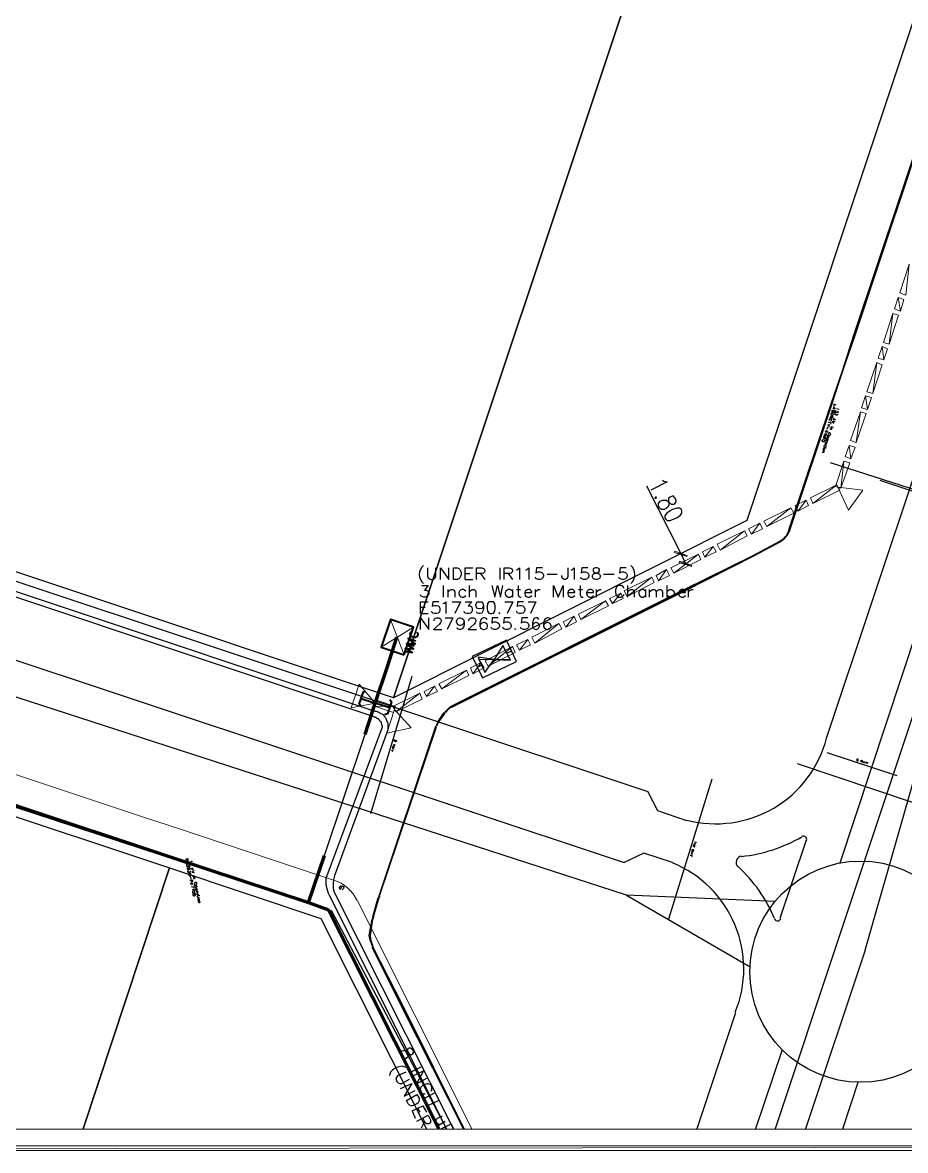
# Model space of a CAD drawing. Header units: inches. Extents: x 5 to 844, y 8 to 596.
# Drawn here: x 290.7 to 483.5, y 8.1 to 254.5 of the extents above; entities that cross this region are included whole.
import ezdxf

# ---------------------------------------------------------------- set-up
doc = ezdxf.new("R2010")
doc.units = ezdxf.units.IN
doc.header["$MEASUREMENT"] = 0
doc.layers.add('PDF_Geometry', color=7, linetype='Continuous')

msp = doc.modelspace()

# ---------------------------------------------------------------- linework, layer by layer
at = {"layer": 'PDF_Geometry', "lineweight": 25}
for points in [[(597.33, 591.67), (448.83, 145.68), (371.7, 106.98), (427.62, 274.76), (430.19, 282.47), (437.91, 279.9), (440.35, 287.61), (432.76, 290.19), (442.92, 321.04), (455.78, 359.61), (481.49, 436.75), (494.35, 475.32), (507.2, 513.89), (519.93, 552.46), (532.79, 591.03), (533.04, 591.67)], [(641.43, 591.67), (469.15, 70.85)], [(229.89, 154.29), (285.81, 321.94), (427.62, 274.76), (371.7, 106.98), (229.89, 154.29)], [(422.61, 63.91), (80.62, 174.86), (58, 180.91), (35.11, 186.05), (11.97, 190.29), (10.69, 190.42)], [(467.73, 170.62), (468.12, 170.11), (467.61, 170.11)], [(467.86, 170.36), (467.73, 170.11)], [(468.38, 170.88), (467.86, 171.13), (467.86, 170.75)], [(468.89, 170.11), (468.89, 170.11), (468.89, 169.98), (468.51, 170.11)], [(467.09, 167.41), (467.22, 167.41), (467.35, 167.53), (467.35, 167.66), (467.35, 167.79), (467.22, 167.79), (467.22, 167.92), (467.09, 167.92), (466.96, 167.92), (466.83, 167.79), (466.83, 167.66), (466.83, 167.53)], [(467.35, 168.31), (466.96, 168.18)], [(467.09, 168.56), (467.61, 168.43), (467.48, 168.18), (467.48, 168.05), (467.35, 168.05), (467.22, 168.05), (467.22, 168.18), (467.22, 168.31), (467.35, 168.56)], [(467.73, 168.95), (467.73, 169.08), (467.61, 169.21), (467.48, 169.21), (467.35, 169.21), (467.35, 169.08), (467.22, 169.08), (467.22, 168.95), (467.22, 168.82), (467.35, 168.82), (467.35, 168.69), (467.48, 168.69), (467.61, 168.69), (467.73, 168.69), (467.73, 168.82), (467.73, 168.95)], [(467.73, 169.59), (467.61, 169.46), (467.48, 169.46), (467.48, 169.59), (467.48, 169.85), (467.99, 169.72), (467.99, 169.46), (467.86, 169.33), (467.73, 169.33), (467.73, 169.46), (467.73, 169.59), (467.73, 169.85)], [(467.86, 167.79), (467.61, 167.66)], [(467.73, 168.05), (468.25, 167.79)], [(467.99, 167.53), (467.86, 167.92)], [(468.51, 168.95), (468.63, 168.95), (468.63, 168.82), (468.51, 168.69), (468.38, 168.69), (468.25, 168.82), (468.12, 169.21), (467.99, 168.69)], [(468.76, 169.59), (468.76, 169.21), (468.63, 169.46), (468.51, 169.33), (468.38, 169.33), (468.25, 169.33), (468.25, 169.46), (468.25, 169.59), (468.38, 169.72)], [(466.32, 165.22), (465.93, 164.96)], [(466.06, 165.35), (466.58, 165.22)], [(466.45, 164.83), (466.19, 165.35)], [(466.45, 166.12), (466.32, 165.61)], [(466.71, 166.51), (466.45, 166.51)], [(467.09, 167.02), (466.58, 167.15)], [(466.96, 166.63), (466.71, 166.51), (466.83, 166.12)], [(467.35, 165.99), (467.35, 165.86), (467.35, 165.73), (467.35, 165.61), (467.22, 165.61), (466.96, 165.73)], [(467.22, 167.15), (467.09, 166.76)], [(467.09, 166.12), (467.48, 165.99)], [(467.22, 166.25), (467.73, 166.12)], [(468.12, 167.28), (467.48, 167.28), (467.86, 166.89)], [(465.42, 163.42), (465.93, 163.29), (465.81, 163.03), (465.81, 162.91), (465.68, 162.91), (465.55, 162.91), (465.42, 162.91), (465.42, 163.03), (465.29, 163.03), (465.29, 163.16), (465.42, 163.42)], [(465.81, 163.81), (465.42, 163.68)], [(465.55, 164.06), (466.06, 163.93), (465.93, 163.68), (465.93, 163.55), (465.81, 163.55), (465.81, 163.68), (465.81, 163.93)], [(466.32, 164.58), (465.81, 164.58), (466.19, 164.32), (465.68, 164.32), (466.06, 164.06)], [(465.81, 162.39), (466.19, 162.26), (466.19, 162.39), (466.32, 162.52), (466.19, 162.65), (466.06, 162.65), (465.93, 162.65), (465.93, 162.52), (465.93, 162.39)], [(466.06, 163.16), (466.45, 163.03)], [(466.45, 163.68), (466.32, 163.29), (466.45, 163.29), (466.58, 163.29), (466.58, 163.42), (466.58, 163.55), (466.45, 163.68), (466.32, 163.68), (466.32, 163.55), (466.19, 163.55), (466.19, 163.42), (466.19, 163.29)], [(466.83, 164.19), (466.32, 164.32)], [(466.32, 163.03), (466.45, 162.91), (466.32, 162.78)], [(466.71, 164.19), (466.83, 164.06), (466.71, 163.93), (466.71, 163.81), (466.58, 163.81), (466.45, 163.93), (466.45, 164.06), (466.45, 164.19), (466.58, 164.19)], [(467.22, 164.58), (467.09, 164.58), (467.09, 164.71), (466.96, 164.83), (466.83, 164.83), (466.71, 164.83), (466.71, 164.71), (466.58, 164.58), (466.71, 164.45), (466.71, 164.32), (466.83, 164.32), (466.96, 164.32), (467.09, 164.45), (467.22, 164.58)], [(465.42, 160.98), (465.68, 160.85), (465.68, 160.72), (465.68, 160.59), (465.55, 160.59), (465.29, 160.59)], [(465.81, 161.23), (465.81, 161.36), (465.81, 161.49), (465.68, 161.49), (465.55, 161.36), (465.55, 161.23), (465.55, 161.11), (465.68, 161.11), (465.81, 161.11), (465.81, 161.23)], [(466.32, 161.88), (465.81, 162.01), (465.68, 162.01), (465.68, 161.88)], [(465.93, 161.62), (465.68, 161.75)], [(466.19, 162.01), (466.06, 161.88)], [(466.19, 161.62), (466.06, 161.62), (466.06, 161.49), (466.19, 161.62)], [(426.98, 153.26), (434.44, 138.48)], [(434.56, 138.48), (434.44, 138.48), (435.46, 136.29)], [(435.59, 136.29), (435.59, 136.29)], [(379.15, 135.39), (379.15, 133.59), (379.28, 133.21), (379.54, 132.95), (379.92, 132.82), (380.18, 132.82), (380.57, 132.95), (380.82, 133.21), (380.95, 133.59), (380.95, 135.39)], [(381.98, 132.82), (381.98, 135.39), (383.78, 132.82), (383.78, 135.39)], [(384.81, 132.82), (384.81, 135.39), (385.71, 135.39), (385.97, 135.26), (386.22, 135.01), (386.35, 134.75), (386.48, 134.36), (386.48, 133.85), (386.35, 133.46), (386.22, 133.21), (385.97, 132.95), (385.71, 132.82), (384.81, 132.82)], [(387.38, 132.82), (387.38, 135.39), (389.05, 135.39)], [(387.38, 134.11), (388.41, 134.11)], [(389.82, 132.82), (389.82, 135.39), (390.98, 135.39), (391.37, 135.26), (391.49, 135.14), (391.62, 134.88), (391.62, 134.62), (391.49, 134.36), (391.37, 134.24), (390.98, 134.11), (389.82, 134.11)], [(390.72, 134.11), (391.62, 132.82)], [(394.97, 132.82), (394.97, 135.39)], [(395.87, 132.82), (395.87, 135.39), (397.02, 135.39), (397.41, 135.26), (397.54, 135.14), (397.67, 134.88), (397.67, 134.62), (397.54, 134.36), (397.41, 134.24), (397.02, 134.11), (395.87, 134.11)], [(396.77, 134.11), (397.67, 132.82)], [(398.57, 134.88), (398.82, 135.01), (399.21, 135.39), (399.21, 132.82)], [(400.62, 134.88), (400.88, 135.01), (401.27, 135.39), (401.27, 132.82)], [(404.22, 135.39), (402.94, 135.39), (402.81, 134.24), (402.94, 134.36), (403.32, 134.49), (403.71, 134.49), (404.09, 134.36), (404.35, 134.11), (404.48, 133.85), (404.48, 133.59), (404.35, 133.21), (404.09, 132.95), (403.71, 132.82), (403.32, 132.82), (402.94, 132.95), (402.81, 133.08), (402.68, 133.34)], [(405.25, 133.98), (407.44, 133.98)], [(409.75, 135.39), (409.75, 133.46), (409.62, 133.08), (409.49, 132.95), (409.24, 132.82), (408.98, 132.82), (408.72, 132.95), (408.59, 133.08), (408.47, 133.46), (408.47, 133.72)], [(410.52, 134.88), (410.78, 135.01), (411.17, 135.39), (411.17, 132.82)], [(414.12, 135.39), (412.84, 135.39), (412.71, 134.24), (412.84, 134.36), (413.22, 134.49), (413.61, 134.49), (413.99, 134.36), (414.25, 134.11), (414.38, 133.85), (414.38, 133.59), (414.25, 133.21), (413.99, 132.95), (413.61, 132.82), (413.22, 132.82), (412.84, 132.95), (412.71, 133.08), (412.58, 133.34)], [(415.79, 135.39), (415.41, 135.26), (415.28, 135.01), (415.28, 134.75), (415.41, 134.49), (415.66, 134.36), (416.05, 134.24), (416.44, 134.11), (416.69, 133.98), (416.82, 133.72), (416.82, 133.34), (416.69, 133.08), (416.56, 132.95), (416.18, 132.82), (415.79, 132.82), (415.41, 132.95), (415.28, 133.08), (415.15, 133.34), (415.15, 133.72), (415.28, 133.98), (415.54, 134.11), (415.92, 134.24), (416.31, 134.36), (416.56, 134.49), (416.69, 134.75), (416.69, 135.01), (416.56, 135.26), (416.18, 135.39), (415.79, 135.39)], [(417.59, 133.98), (419.91, 133.98)], [(422.48, 135.39), (421.19, 135.39), (421.06, 134.24), (421.19, 134.36), (421.58, 134.49), (421.96, 134.49), (422.35, 134.36), (422.61, 134.11), (422.74, 133.85), (422.74, 133.59), (422.61, 133.21), (422.35, 132.95), (421.96, 132.82), (421.58, 132.82), (421.19, 132.95), (421.06, 133.08), (420.94, 133.34)], [(377.87, 131.54), (379.28, 131.54), (378.51, 130.51), (378.9, 130.51), (379.15, 130.38), (379.28, 130.25), (379.41, 129.99), (379.41, 129.74), (379.28, 129.35), (379.02, 129.09), (378.64, 128.96), (378.25, 128.96), (377.87, 129.09), (377.74, 129.22), (377.61, 129.48)], [(382.62, 128.96), (382.62, 131.54)], [(383.65, 128.96), (383.65, 130.64)], [(383.65, 130.12), (384.04, 130.51), (384.3, 130.64), (384.68, 130.64), (384.94, 130.51), (385.07, 130.12), (385.07, 128.96)], [(387.51, 130.25), (387.25, 130.51), (386.99, 130.64), (386.61, 130.64), (386.35, 130.51), (386.09, 130.25), (385.97, 129.99), (385.97, 129.74), (386.09, 129.35), (386.35, 129.09), (386.61, 128.96), (386.99, 128.96), (387.25, 129.09), (387.51, 129.35)], [(387.38, 132.82), (389.05, 132.82)], [(388.28, 128.96), (388.28, 131.54)], [(388.28, 130.12), (388.67, 130.51), (388.92, 130.64), (389.31, 130.64), (389.57, 130.51), (389.69, 130.12), (389.69, 128.96)], [(393.17, 131.54), (393.81, 128.96), (394.45, 131.54), (395.09, 128.96), (395.61, 131.54)], [(397.67, 130.25), (397.41, 130.51), (397.15, 130.64), (396.77, 130.64), (396.51, 130.51), (396.25, 130.25), (396.12, 129.99), (396.12, 129.74), (396.25, 129.35), (396.51, 129.09), (396.77, 128.96), (397.15, 128.96), (397.41, 129.09), (397.67, 129.35)], [(397.67, 130.64), (397.67, 128.96)], [(398.57, 130.64), (399.47, 130.64)], [(398.95, 131.54), (398.95, 129.48), (399.08, 129.09), (399.34, 128.96), (399.59, 128.96)], [(400.37, 129.99), (401.91, 129.99), (401.91, 130.12), (401.78, 130.38), (401.65, 130.51), (401.39, 130.64), (401.01, 130.64), (400.75, 130.51), (400.49, 130.25), (400.37, 129.99), (400.37, 129.74), (400.49, 129.35), (400.75, 129.09), (401.01, 128.96), (401.39, 128.96), (401.65, 129.09), (401.91, 129.35)], [(402.68, 128.96), (402.68, 130.64)], [(402.68, 129.99), (402.81, 130.25), (403.07, 130.51), (403.32, 130.64), (403.71, 130.64)], [(406.67, 128.96), (406.67, 131.54), (407.69, 128.96), (408.72, 131.54), (408.72, 128.96)], [(409.75, 129.99), (411.29, 129.99), (411.29, 130.12), (411.17, 130.38), (411.04, 130.51), (410.78, 130.64), (410.39, 130.64), (410.14, 130.51), (409.88, 130.25), (409.75, 129.99), (409.75, 129.74), (409.88, 129.35), (410.14, 129.09), (410.39, 128.96), (410.78, 128.96), (411.04, 129.09), (411.29, 129.35)], [(412.07, 130.64), (412.97, 130.64)], [(412.45, 131.54), (412.45, 129.48), (412.58, 129.09), (412.84, 128.96), (413.09, 128.96)], [(413.87, 129.99), (415.41, 129.99), (415.41, 130.12), (415.28, 130.38), (415.15, 130.51), (414.89, 130.64), (414.51, 130.64), (414.25, 130.51), (413.99, 130.25), (413.87, 129.99), (413.87, 129.74), (413.99, 129.35), (414.25, 129.09), (414.51, 128.96), (414.89, 128.96), (415.15, 129.09), (415.41, 129.35)], [(416.05, 128.96), (416.05, 130.64)], [(416.05, 129.99), (416.18, 130.25), (416.44, 130.51), (416.69, 130.64), (417.08, 130.64)], [(422.09, 130.89), (421.96, 131.15), (421.71, 131.41), (421.45, 131.54), (420.94, 131.54), (420.68, 131.41), (420.42, 131.15), (420.29, 130.89), (420.16, 130.51), (420.16, 129.99), (420.29, 129.61), (420.42, 129.35), (420.68, 129.09), (420.94, 128.96), (421.45, 128.96), (421.71, 129.09), (421.96, 129.35), (422.09, 129.61)], [(422.86, 128.96), (422.86, 131.54)], [(422.86, 130.12), (423.25, 130.51), (423.51, 130.64), (423.89, 130.64), (424.15, 130.51), (424.28, 130.12), (424.28, 128.96)], [(426.72, 130.25), (426.46, 130.51), (426.21, 130.64), (425.82, 130.64), (425.69, 130.51), (425.44, 130.25), (425.31, 129.99), (425.31, 129.74), (425.44, 129.35), (425.69, 129.09), (425.82, 128.96), (426.21, 128.96), (426.46, 129.09), (426.72, 129.35)], [(426.72, 130.64), (426.72, 128.96)], [(427.62, 128.96), (427.62, 130.64)], [(427.62, 130.12), (428.01, 130.51), (428.26, 130.64), (428.65, 130.64), (428.91, 130.51), (429.04, 130.12), (429.04, 128.96)], [(429.04, 130.12), (429.42, 130.51), (429.68, 130.64), (430.06, 130.64), (430.32, 130.51), (430.45, 130.12), (430.45, 128.96)], [(431.48, 128.96), (431.48, 131.54)], [(431.48, 130.25), (431.74, 130.51), (431.99, 130.64), (432.38, 130.64), (432.64, 130.51), (432.89, 130.25), (433.02, 129.99), (433.02, 129.74), (432.89, 129.35), (432.64, 129.09), (432.38, 128.96), (431.99, 128.96), (431.74, 129.09), (431.48, 129.35)], [(433.92, 129.99), (435.46, 129.99), (435.46, 130.12), (435.34, 130.38), (435.21, 130.51), (434.95, 130.64), (434.56, 130.64), (434.31, 130.51), (434.05, 130.25), (433.92, 129.99), (433.92, 129.74), (434.05, 129.35), (434.31, 129.09), (434.56, 128.96), (434.95, 128.96), (435.21, 129.09), (435.46, 129.35)], [(436.11, 128.96), (436.11, 130.64)], [(436.11, 129.99), (436.24, 130.25), (436.49, 130.51), (436.75, 130.64), (437.14, 130.64)], [(118.17, 12.87), (138.74, 117.52), (153.65, 126.14), (322.84, 69.83), (303.94, 12.87)], [(377.61, 125.37), (377.61, 127.94), (379.28, 127.94)], [(377.61, 126.78), (378.64, 126.78)], [(381.6, 127.94), (380.31, 127.94), (380.18, 126.91), (380.31, 127.04), (380.7, 127.17), (381.08, 127.17), (381.47, 127.04), (381.72, 126.78), (381.85, 126.39), (381.85, 126.14), (381.72, 125.75), (381.47, 125.49), (381.08, 125.37), (380.7, 125.37), (380.31, 125.49), (380.18, 125.62), (380.05, 125.88)], [(382.5, 127.55), (382.75, 127.68), (383.14, 127.94), (383.14, 125.37)], [(384.55, 127.94), (386.35, 127.94), (385.07, 125.37)], [(387.38, 127.94), (388.79, 127.94), (388.02, 127.04), (388.41, 127.04), (388.67, 126.91), (388.79, 126.78), (388.92, 126.39), (388.92, 126.14), (388.79, 125.75), (388.54, 125.49), (388.15, 125.37), (387.77, 125.37), (387.38, 125.49), (387.25, 125.62), (387.12, 125.88)], [(391.37, 127.17), (391.24, 126.78), (390.98, 126.52), (390.59, 126.39), (390.47, 126.39), (390.08, 126.52), (389.82, 126.78), (389.69, 127.17), (389.69, 127.29), (389.82, 127.68), (390.08, 127.94), (390.47, 127.94), (390.59, 127.94), (390.98, 127.94), (391.24, 127.68), (391.37, 127.17), (391.37, 126.52), (391.24, 125.88), (390.98, 125.49), (390.59, 125.37), (390.34, 125.37), (389.95, 125.49), (389.82, 125.75)], [(392.91, 127.94), (392.52, 127.94), (392.27, 127.55), (392.14, 126.91), (392.14, 126.52), (392.27, 125.88), (392.52, 125.49), (392.91, 125.37), (393.17, 125.37), (393.55, 125.49), (393.81, 125.88), (393.94, 126.52), (393.94, 126.91), (393.81, 127.55), (393.55, 127.94), (393.17, 127.94), (392.91, 127.94)], [(395.99, 127.94), (397.79, 127.94), (396.51, 125.37)], [(400.11, 127.94), (398.82, 127.94), (398.69, 126.91), (398.82, 127.04), (399.21, 127.17), (399.59, 127.17), (399.98, 127.04), (400.24, 126.78), (400.37, 126.39), (400.37, 126.14), (400.24, 125.75), (399.98, 125.49), (399.59, 125.37), (399.21, 125.37), (398.82, 125.49), (398.69, 125.62), (398.57, 125.88)], [(401.14, 127.94), (402.81, 127.94), (401.65, 125.37)], [(377.61, 125.37), (379.28, 125.37)], [(377.61, 121.89), (377.61, 124.47), (379.41, 121.89), (379.41, 124.47)], [(380.57, 123.82), (380.57, 123.95), (380.7, 124.21), (380.82, 124.34), (381.08, 124.47), (381.6, 124.47), (381.85, 124.34), (381.98, 124.21), (382.11, 123.95), (382.11, 123.69), (381.98, 123.44), (381.72, 123.05), (380.44, 121.89), (382.24, 121.89)], [(383.01, 124.47), (384.68, 124.47), (383.4, 121.89)], [(387.12, 123.57), (386.99, 123.18), (386.74, 122.92), (386.35, 122.79), (386.22, 122.79), (385.84, 122.92), (385.58, 123.18), (385.45, 123.57), (385.45, 123.69), (385.58, 124.08), (385.84, 124.34), (386.22, 124.47), (386.35, 124.47), (386.74, 124.34), (386.99, 124.08), (387.12, 123.57), (387.12, 122.92), (386.99, 122.41), (386.74, 122.02), (386.35, 121.89), (386.09, 121.89), (385.71, 122.02), (385.58, 122.28)], [(388.15, 123.82), (388.15, 123.95), (388.28, 124.21), (388.41, 124.34), (388.67, 124.47), (389.18, 124.47), (389.44, 124.34), (389.57, 124.21), (389.69, 123.95), (389.69, 123.69), (389.57, 123.44), (389.31, 123.05), (388.02, 121.89), (389.82, 121.89)], [(392.14, 124.08), (392.01, 124.34), (391.62, 124.47), (391.37, 124.47), (390.98, 124.34), (390.72, 123.95), (390.59, 123.31), (390.59, 122.67), (390.72, 122.28), (390.98, 122.02), (391.37, 121.89), (391.49, 121.89), (391.88, 122.02), (392.14, 122.28), (392.27, 122.54), (392.27, 122.67), (392.14, 123.05), (391.88, 123.31), (391.49, 123.44), (391.37, 123.44), (390.98, 123.31), (390.72, 123.05), (390.59, 122.67)], [(394.58, 124.47), (393.29, 124.47), (393.17, 123.31), (393.29, 123.44), (393.68, 123.57), (394.07, 123.57), (394.45, 123.44), (394.71, 123.18), (394.84, 122.79), (394.84, 122.54), (394.71, 122.28), (394.45, 122.02), (394.07, 121.89), (393.68, 121.89), (393.29, 122.02), (393.17, 122.15), (393.04, 122.41)], [(394.84, 125.62), (394.71, 125.49), (394.84, 125.37), (394.97, 125.49)], [(397.15, 124.47), (395.87, 124.47), (395.74, 123.31), (395.87, 123.44), (396.25, 123.57), (396.64, 123.57), (397.02, 123.44), (397.28, 123.18), (397.41, 122.79), (397.41, 122.54), (397.28, 122.28), (397.02, 122.02), (396.64, 121.89), (396.25, 121.89), (395.87, 122.02), (395.74, 122.15), (395.61, 122.41)], [(401.01, 124.47), (399.72, 124.47), (399.59, 123.31), (399.72, 123.44), (400.11, 123.57), (400.49, 123.57), (400.88, 123.44), (401.14, 123.18), (401.27, 122.79), (401.27, 122.54), (401.14, 122.28), (400.88, 122.02), (400.49, 121.89), (400.11, 121.89), (399.72, 122.02), (399.59, 122.15), (399.47, 122.41)], [(403.45, 124.08), (403.32, 124.34), (403.07, 124.47), (402.81, 124.47), (402.42, 124.34), (402.17, 123.95), (402.04, 123.31), (402.04, 122.67), (402.17, 122.28), (402.42, 122.02), (402.81, 121.89), (402.94, 121.89), (403.19, 122.02), (403.45, 122.28), (403.58, 122.54), (403.58, 122.67), (403.45, 123.05), (403.19, 123.31), (402.94, 123.44), (402.81, 123.44), (402.42, 123.31), (402.17, 123.05), (402.04, 122.67)], [(406.02, 124.08), (405.89, 124.34), (405.51, 124.47), (405.25, 124.47), (404.87, 124.34), (404.61, 123.95), (404.48, 123.31), (404.48, 122.67), (404.61, 122.28), (404.87, 122.02), (405.25, 121.89), (405.38, 121.89), (405.77, 122.02), (406.02, 122.28), (406.15, 122.54), (406.15, 122.67), (406.02, 123.05), (405.77, 123.31), (405.38, 123.44), (405.25, 123.44), (404.87, 123.31), (404.61, 123.05), (404.48, 122.67)], [(398.31, 122.15), (398.18, 122.02), (398.31, 121.89), (398.44, 122.02)], [(371.44, 96.31), (371.82, 95.92), (371.44, 95.92)], [(372.08, 96.7), (371.7, 96.7), (371.95, 96.44), (371.57, 96.44), (371.95, 96.18)], [(371.57, 96.18), (371.57, 95.92)], [(372.21, 97.72), (372.21, 97.72), (372.34, 97.6), (372.34, 97.47), (372.21, 97.47), (372.21, 97.34), (372.08, 97.34), (372.08, 97.47), (371.95, 97.85), (371.82, 97.47)], [(371.44, 95.41), (371.31, 95.54)], [(371.7, 95.67), (371.44, 95.41), (371.57, 95.28)], [(473.13, 93.61), (473.13, 93.61), (473, 93.61), (472.88, 93.61), (472.88, 93.48), (472.88, 93.35), (472.88, 93.22), (473, 93.22), (473.13, 93.22), (473.13, 93.35), (473.13, 93.48), (473, 93.48), (472.88, 93.48)], [(473.78, 93.35), (473.78, 92.97), (474.03, 93.35), (474.03, 92.84), (474.29, 93.22)], [(474.29, 92.84), (474.55, 93.1), (474.68, 92.71)], [(474.42, 92.97), (474.68, 92.84)], [(474.93, 92.97), (475.06, 92.84), (475.32, 92.84)], [(475.06, 92.84), (475.06, 92.58)], [(437.39, 74.45), (437.52, 74.45), (437.52, 74.58), (437.52, 74.71), (437.39, 74.71), (437.39, 74.84), (437.26, 74.84), (437.26, 74.71), (437.14, 74.71), (437.14, 74.58), (437.26, 74.45), (437.39, 74.58), (437.39, 74.71), (437.39, 74.84)], [(437.26, 74.97), (437.65, 75.22)], [(437.78, 75.48), (437.78, 75.48), (437.78, 75.35), (437.39, 75.48)], [(437.39, 75.22), (437.52, 74.84)], [(326.31, 71.75), (326.83, 71.88), (326.83, 71.63), (326.83, 71.5), (326.83, 71.37), (326.7, 71.37), (326.57, 71.37), (326.57, 71.5), (326.57, 71.75)], [(436.75, 72.52), (436.49, 72.52)], [(436.75, 73.3), (437.01, 73.04), (436.62, 72.91)], [(437.26, 73.81), (436.88, 73.81), (437.26, 73.55), (436.75, 73.55), (437.14, 73.3)], [(436.88, 73.17), (436.75, 72.91)], [(437.01, 72.65), (436.75, 72.52), (436.88, 72.27)], [(303.94, 12.87), (322.84, 69.83), (355.88, 58.77), (378.9, 12.87)], [(326.44, 71.11), (326.96, 71.24)], [(326.7, 70.98), (326.44, 70.6)], [(327.08, 70.73), (326.57, 71.11)], [(327.08, 70.47), (327.21, 70.08), (326.96, 70.34), (326.96, 70.21), (326.96, 70.08), (326.83, 70.08), (326.7, 70.08), (326.57, 70.21), (326.57, 70.34), (326.57, 70.47), (326.7, 70.47)], [(327.21, 69.83), (327.08, 69.83), (327.08, 69.7), (327.08, 69.57), (326.96, 69.44), (326.83, 69.44), (326.7, 69.57), (326.7, 69.7), (326.7, 69.83), (326.83, 69.83), (326.96, 69.83), (326.96, 69.7), (327.08, 69.57), (327.21, 69.44), (327.21, 69.57), (327.21, 69.7), (327.21, 69.83)], [(327.34, 69.18), (327.47, 68.93), (327.21, 69.05), (327.21, 68.93), (327.21, 68.8), (327.08, 68.8), (326.96, 68.8), (326.83, 68.93), (326.83, 69.05), (326.83, 69.18), (326.96, 69.18)], [(327.6, 71.37), (327.6, 71.37), (327.73, 71.24), (327.21, 71.11)], [(327.73, 70.85), (327.86, 70.73), (327.34, 70.73)], [(327.47, 69.7), (327.98, 69.83)], [(327.98, 69.44), (327.6, 69.7)], [(327.73, 69.7), (327.6, 69.44)], [(328.11, 69.31), (327.73, 68.93), (328.24, 68.8)], [(327.47, 68.54), (327.34, 68.67), (327.21, 68.67), (327.08, 68.54), (326.96, 68.54), (326.96, 68.41), (326.96, 68.28), (327.08, 68.28), (327.08, 68.15), (327.21, 68.15), (327.34, 68.15), (327.47, 68.28), (327.47, 68.41), (327.47, 68.54)], [(327.21, 67.13), (327.73, 67.25), (327.86, 67), (327.86, 66.87), (327.73, 66.74), (327.6, 66.87), (327.47, 67.25)], [(327.34, 68.03), (327.47, 67.38)], [(327.34, 66.48), (327.86, 66.61)], [(327.86, 68.03), (328.37, 68.15)], [(327.98, 67.77), (328.24, 67.77), (328.37, 67.64), (328.37, 67.51), (328.24, 67.51), (327.98, 67.38)], [(328.75, 66.48), (328.75, 66.61), (328.63, 66.61), (328.5, 66.61), (328.37, 66.61), (328.24, 66.48), (328.24, 66.35), (328.24, 66.23), (328.37, 66.1), (328.5, 66.1), (328.63, 66.1), (328.63, 66.23), (328.75, 66.23), (328.75, 66.35), (328.75, 66.48)], [(327.73, 66.35), (327.47, 66.1)], [(327.98, 66.23), (327.6, 66.48)], [(328.11, 65.97), (328.11, 65.58), (327.6, 65.71)], [(328.11, 65.33), (328.11, 65.2), (328.24, 65.2), (327.73, 65.07)], [(328.37, 64.68), (328.24, 64.68), (328.24, 64.81), (328.11, 64.81), (327.98, 64.81), (327.86, 64.68), (327.86, 64.55), (327.86, 64.43), (327.98, 64.3), (328.11, 64.3), (328.24, 64.43), (328.37, 64.43), (328.37, 64.55), (328.37, 64.68)], [(328.5, 63.78), (328.5, 64.17), (328.24, 64.17), (328.24, 64.04), (328.24, 63.91), (328.24, 63.78), (328.24, 63.65), (328.11, 63.65), (327.98, 63.78), (327.98, 63.91), (327.98, 64.04), (327.98, 64.17)], [(328.11, 65.84), (328.63, 65.97), (328.63, 65.84), (328.75, 65.84), (328.75, 65.71), (328.63, 65.58), (328.5, 65.58), (328.37, 65.58), (328.37, 65.71), (328.37, 65.84)], [(328.63, 65.33), (328.75, 64.94), (328.88, 65.07), (328.88, 65.2), (328.75, 65.33), (328.63, 65.33), (328.5, 65.33), (328.5, 65.2), (328.5, 65.07), (328.5, 64.94), (328.63, 64.94)], [(328.63, 64.68), (328.88, 64.81), (328.75, 64.81)], [(329.01, 64.04), (329.01, 64.17), (329.01, 64.3), (328.88, 64.43), (328.75, 64.3), (328.75, 64.17), (328.75, 64.04), (328.88, 64.04)], [(328.88, 64.81), (328.88, 64.68), (329.01, 64.68), (329.01, 64.55)], [(329.14, 64.04), (328.75, 63.91)], [(329.4, 63.78), (328.88, 63.65), (328.88, 63.53)], [(329.27, 63.4), (328.88, 63.27)], [(329.27, 63.01), (329.27, 63.14), (329.14, 63.14), (329.01, 63.01), (329.01, 62.88), (329.01, 62.75), (329.14, 62.75), (329.14, 62.63), (329.27, 62.75), (329.4, 62.88), (329.27, 63.01)], [(329.01, 62.5), (329.4, 62.5), (329.27, 62.5)], [(329.14, 63.78), (329.14, 63.65)], [(329.4, 62.5), (329.4, 62.37), (329.53, 62.24), (329.4, 62.24), (329.14, 62.11)], [(329.4, 63.4), (329.4, 63.4)], [(455.01, 62.5), (422.61, 63.91), (449.61, 48.23)], [(375.81, 30.23), (375.42, 30.48), (375.17, 30.48), (374.91, 30.36), (374.78, 30.23), (374.78, 29.84), (374.91, 29.33), (375.04, 28.94), (374.91, 28.68), (374.78, 28.43), (374.4, 28.17), (374.14, 28.17), (373.88, 28.3), (373.62, 28.56), (373.37, 29.07), (373.37, 29.46), (373.37, 29.58), (373.62, 29.84), (373.88, 29.97), (374.14, 29.97), (374.52, 29.84), (374.78, 29.58), (375.17, 29.2), (375.42, 29.07), (375.68, 29.07), (375.94, 29.2), (376.07, 29.46), (376.07, 29.84), (375.81, 30.23)], [(456.55, 30.1), (450.76, 12.87)], [(374.4, 26.24), (374.01, 26.37), (373.62, 26.5), (372.98, 26.37), (372.34, 26.24), (371.95, 25.98), (371.44, 25.6), (371.05, 25.21), (370.92, 24.7), (370.8, 24.44)], [(374.4, 25.21), (372.6, 24.44), (372.34, 24.06), (372.21, 23.8), (372.34, 23.41), (372.47, 23.16), (372.72, 22.9), (373.11, 22.77), (373.5, 22.77), (375.17, 23.67)], [(375.42, 25.21), (377.74, 26.37)], [(375.81, 24.31), (378.25, 25.47), (376.71, 22.64), (379.02, 23.93)], [(373.24, 21.61), (375.68, 22.77), (374.01, 19.94), (376.45, 21.23)], [(379.8, 21.1), (380.05, 21.23), (380.05, 21.61), (380.05, 21.87), (379.92, 22.38), (379.67, 22.51), (379.28, 22.64), (379.02, 22.64), (378.64, 22.51), (378, 22.26), (377.74, 22), (377.61, 21.74), (377.48, 21.36), (377.48, 21.1), (377.74, 20.71), (378, 20.46), (378.25, 20.46), (378.64, 20.46)], [(469.79, 12.87), (473.13, 23.03)], [(374.52, 19.04), (376.84, 20.33), (377.35, 19.56), (377.35, 19.17), (377.22, 18.78), (377.1, 18.53), (376.84, 18.27), (376.2, 18.01), (375.81, 17.88), (375.55, 17.88), (375.17, 18.01), (374.91, 18.27), (374.52, 19.04)], [(378.38, 19.43), (380.7, 20.71)], [(379.67, 20.07), (380.44, 18.53)], [(375.81, 16.73), (378.12, 17.88), (378.9, 16.47)], [(376.97, 17.37), (377.48, 16.47)], [(381.6, 19.04), (379.15, 17.88)], [(375.81, 16.73), (376.45, 15.18)], [(376.84, 14.54), (379.28, 15.83), (379.8, 14.8), (379.8, 14.41), (379.8, 14.16), (379.54, 14.03), (379.41, 13.9), (379.15, 13.9), (378.9, 13.9), (378.64, 14.16), (378.12, 15.18)], [(382.37, 15.57), (381.21, 15.06), (380.95, 14.8), (380.95, 14.41), (381.08, 14.16), (381.34, 14.03), (381.85, 13.77)], [(378.51, 14.41), (377.74, 13)], [(383.01, 14.41), (381.47, 13.51)], [(382.11, 12.87), (384.3, 13.9), (384.81, 12.87)], [(383.27, 12.87), (383.01, 13.26)]]:
    msp.add_lwpolyline(points, dxfattribs=at)
at = {"layer": 'PDF_Geometry', "color": 252, "lineweight": 20, "true_color": 0x989898}
for points in [[(533.04, 591.67), (532.79, 591.03), (519.93, 552.46), (507.2, 513.89), (494.35, 475.32), (481.49, 436.75), (455.78, 359.61), (442.92, 321.04), (432.76, 290.19), (440.35, 287.61), (437.91, 279.9), (430.19, 282.47), (427.62, 274.76), (371.7, 106.98), (448.83, 145.68), (597.33, 591.67)], [(10.69, 214.07), (11.59, 213.95), (21.74, 212.4), (32.03, 210.73), (41.41, 209.06), (50.67, 207.26), (59.93, 205.46), (69.18, 203.4), (78.44, 201.35), (87.7, 199.03), (107.11, 194.02), (126.52, 188.36), (145.81, 182.19), (229.89, 154.29), (371.7, 106.98), (427.62, 274.76)], [(378.9, 12.87), (355.88, 58.77), (322.84, 69.83), (303.94, 12.87), (322.84, 69.83), (153.65, 126.14), (138.74, 117.52), (118.17, 12.87)]]:
    msp.add_lwpolyline(points, dxfattribs=at)
at = {"layer": 'PDF_Geometry', "color": 30, "lineweight": 25}
for points in [[(457.96, 143.36), (458.35, 144.52), (467.22, 171.01), (469.79, 178.59), (472.23, 186.18), (482.39, 216.65), (494.99, 254.57), (507.59, 292.5), (518.65, 325.54), (531.24, 363.47), (541.4, 393.81), (551.43, 424.28), (564.16, 462.21), (579.2, 507.72), (592.18, 546.8), (607.23, 591.67)], [(607.36, 591.67), (592.31, 546.8), (579.33, 507.72), (564.16, 462.21), (551.56, 424.15), (541.4, 393.81), (531.37, 363.47), (518.65, 325.54), (507.72, 292.5), (495.12, 254.57), (482.52, 216.52), (472.36, 186.18), (469.79, 178.59), (467.35, 171.01), (458.48, 144.39), (458.09, 143.24)], [(458.09, 143.24), (458.48, 144.39), (467.35, 170.88), (469.92, 178.59), (472.49, 186.18), (482.52, 216.52), (495.25, 254.57), (507.85, 292.5), (518.77, 325.41), (531.37, 363.47), (541.53, 393.81), (551.69, 424.15), (564.29, 462.21), (579.33, 507.59), (592.44, 546.67), (607.48, 591.67)], [(384.3, 105.18), (435.21, 130.64), (450.25, 138.09), (456.03, 141.18)], [(456.16, 141.05), (450.38, 138.09), (435.21, 130.51), (406.67, 116.24), (384.42, 105.05)], [(384.42, 104.92), (435.34, 130.38), (450.38, 137.96), (456.16, 141.05)], [(382.88, 103.77), (381.47, 101.71)], [(381.47, 101.84), (382.75, 103.77)], [(381.6, 101.71), (383.01, 103.64)], [(380.95, 100.81), (368.48, 63.53)], [(368.48, 63.53), (380.95, 100.81)], [(368.61, 63.53), (381.08, 100.68)], [(368.48, 63.4), (367.2, 59.15)], [(367.2, 59.15), (368.35, 63.4)], [(367.32, 59.15), (368.61, 63.4)], [(366.68, 53.75), (366.42, 55.04), (367.07, 58.64)], [(367.07, 58.64), (366.55, 55.04), (366.68, 53.75)], [(366.81, 53.75), (366.68, 55.04), (367.2, 58.64)], [(367.07, 52.6), (373.75, 39.48), (386.99, 12.87)], [(386.99, 12.87), (373.62, 39.36), (367.07, 52.47)], [(387.12, 12.87), (373.88, 39.48), (367.2, 52.6)]]:
    msp.add_lwpolyline(points, dxfattribs=at)
at = {"layer": 'PDF_Geometry', "color": 3, "lineweight": 0}
for points in [[(482.26, 195.43), (483.55, 194.92), (484.32, 201.73), (482.26, 195.43)], [(481.1, 191.96), (482.39, 191.45), (481.88, 194.4), (481.1, 191.96)], [(482.39, 191.45), (481.88, 194.4), (483.16, 194.02), (482.39, 191.45)], [(478.66, 184.63), (479.95, 184.25), (480.72, 190.93), (478.66, 184.63)], [(479.95, 184.25), (480.72, 190.93), (482, 190.55), (479.95, 184.25)], [(477.5, 181.16), (478.79, 180.78), (478.4, 183.73), (477.5, 181.16)], [(478.79, 180.78), (478.4, 183.73), (479.56, 183.22), (478.79, 180.78)], [(475.06, 173.83), (476.35, 173.45), (477.25, 180.26), (475.06, 173.83)], [(476.35, 173.45), (477.25, 180.26), (478.4, 179.75), (476.35, 173.45)], [(473.9, 170.36), (475.19, 169.98), (474.8, 172.93), (473.9, 170.36)], [(475.19, 169.98), (474.8, 172.93), (476.09, 172.55), (475.19, 169.98)], [(471.46, 163.16), (472.75, 162.78), (473.65, 169.46), (471.46, 163.16)], [(472.75, 162.78), (473.65, 169.46), (474.93, 169.08), (472.75, 162.78)], [(470.31, 159.69), (471.59, 159.18), (471.21, 162.13), (470.31, 159.69)], [(471.59, 159.18), (471.21, 162.13), (472.49, 161.75), (471.59, 159.18)], [(468.25, 153.14), (469.41, 152.75), (470.05, 158.66), (468.25, 153.14)], [(469.41, 152.75), (470.05, 158.66), (471.33, 158.28), (469.41, 152.75)], [(462.72, 150.69), (463.23, 149.41), (468.51, 153.52), (462.72, 150.69)], [(463.23, 149.41), (468.51, 153.52), (469.15, 152.36), (463.23, 149.41)], [(452.56, 145.55), (453.21, 144.39), (458.48, 148.51), (452.56, 145.55)], [(453.21, 144.39), (458.48, 148.51), (459.12, 147.35), (453.21, 144.39)], [(459.38, 149.02), (460.02, 147.74), (461.82, 150.18), (459.38, 149.02)], [(460.02, 147.74), (461.82, 150.18), (462.33, 149.02), (460.02, 147.74)], [(442.41, 140.54), (443.05, 139.25), (448.32, 143.49), (442.41, 140.54)], [(443.05, 139.25), (448.32, 143.49), (448.96, 142.34), (443.05, 139.25)], [(449.22, 143.88), (449.86, 142.72), (451.66, 145.16), (449.22, 143.88)], [(449.86, 142.72), (451.66, 145.16), (452.31, 143.88), (449.86, 142.72)], [(432.25, 135.39), (432.89, 134.24), (438.29, 138.35), (432.25, 135.39)], [(432.89, 134.24), (438.29, 138.35), (438.81, 137.19), (432.89, 134.24)], [(439.19, 138.86), (439.71, 137.71), (441.51, 140.02), (439.19, 138.86)], [(439.71, 137.71), (441.51, 140.02), (442.15, 138.86), (439.71, 137.71)], [(422.09, 130.38), (422.74, 129.09), (428.14, 133.34), (422.09, 130.38)], [(422.74, 129.09), (428.14, 133.34), (428.65, 132.18), (422.74, 129.09)], [(429.04, 133.72), (429.55, 132.56), (431.35, 135.01), (429.04, 133.72)], [(429.55, 132.56), (431.35, 135.01), (431.99, 133.72), (429.55, 132.56)], [(412.07, 125.24), (412.58, 124.08), (417.98, 128.19), (412.07, 125.24)], [(412.58, 124.08), (417.98, 128.19), (418.62, 127.04), (412.58, 124.08)], [(418.88, 128.71), (419.52, 127.55), (421.32, 129.86), (418.88, 128.71)], [(419.52, 127.55), (421.32, 129.86), (421.84, 128.71), (419.52, 127.55)], [(408.72, 123.57), (409.37, 122.41), (411.17, 124.85), (408.72, 123.57)], [(409.37, 122.41), (411.17, 124.85), (411.68, 123.57), (409.37, 122.41)], [(401.91, 120.22), (402.55, 118.94), (407.82, 123.18), (401.91, 120.22)], [(402.55, 118.94), (407.82, 123.18), (408.47, 122.02), (402.55, 118.94)], [(398.57, 118.55), (399.21, 117.39), (401.01, 119.71), (398.57, 118.55)], [(399.21, 117.39), (401.01, 119.71), (401.65, 118.55), (399.21, 117.39)], [(391.75, 115.08), (392.39, 113.92), (397.67, 118.17), (391.75, 115.08)], [(392.39, 113.92), (397.67, 118.17), (398.31, 116.88), (392.39, 113.92)], [(388.54, 113.54), (389.05, 112.25), (390.85, 114.69), (388.54, 113.54)], [(389.05, 112.25), (390.85, 114.69), (391.49, 113.54), (389.05, 112.25)], [(381.6, 110.07), (382.24, 108.91), (387.64, 113.02), (381.6, 110.07)], [(382.24, 108.91), (387.64, 113.02), (388.15, 111.87), (382.24, 108.91)], [(378.38, 108.39), (378.9, 107.24), (380.7, 109.55), (378.38, 108.39)], [(378.9, 107.24), (380.7, 109.55), (381.34, 108.39), (378.9, 107.24)], [(372.08, 105.05), (367.58, 105.18), (367.97, 106.47), (372.08, 105.05)], [(371.57, 105.05), (372.21, 103.89), (377.48, 108.01), (371.57, 105.05)], [(372.21, 103.89), (377.48, 108.01), (378, 106.72), (372.21, 103.89)], [(371.7, 103.77), (372.08, 105.05), (367.58, 105.18), (371.7, 103.77)]]:
    msp.add_lwpolyline(points, dxfattribs=at)
at = {"layer": 'PDF_Geometry', "color": 252, "lineweight": 25, "true_color": 0x989898}
for points in [[(145.29, 180.39), (427.24, 86.54)], [(140.02, 164.83), (422.09, 70.98)], [(486.38, 158.66), (466.19, 98.11)], [(503.86, 159.43), (468.89, 54.4)], [(474.68, 51.83), (500.39, 141.69)], [(435.72, 80.11), (429.42, 82.3), (427.24, 86.54)], [(461.82, 75.87), (456.03, 58.77)], [(432.64, 70.98), (426.34, 73.04), (422.09, 70.98)], [(468.89, 54.4), (455.01, 12.87)], [(474.68, 51.83), (461.69, 12.87)], [(446.39, 38.2), (437.91, 12.87)]]:
    msp.add_lwpolyline(points, dxfattribs=at)
at = {"layer": 'PDF_Geometry', "color": 3, "lineweight": 25}
for points in [[(500, 12.87), (540.63, 134.75), (467.09, 158.28)], [(384.81, 12.87), (358.84, 64.43), (358.71, 64.94), (358.58, 65.45), (358.58, 66.1), (358.58, 66.61), (358.71, 67.25), (358.84, 67.77), (358.97, 68.41), (370.54, 100.04), (370.54, 100.3), (370.54, 100.55), (370.54, 100.94), (370.54, 101.19), (370.54, 101.45), (370.41, 101.71), (370.28, 101.97), (370.15, 102.35), (370.02, 102.48), (369.9, 102.74), (369.64, 102.99), (369.51, 103.25), (369.25, 103.38), (369, 103.51), (368.74, 103.64), (368.48, 103.77), (368.22, 103.89), (367.97, 104.02), (367.71, 104.02), (294.43, 128.45), (232.59, 149.02)], [(248.14, 142.72), (367.45, 102.87), (367.58, 102.74), (367.84, 102.74), (367.97, 102.61), (368.22, 102.48), (368.35, 102.48), (368.48, 102.35), (368.61, 102.09), (368.74, 101.97), (368.87, 101.84), (369, 101.71), (369, 101.45), (369.12, 101.32), (369.12, 101.07), (369.25, 100.94), (369.25, 100.68), (369.25, 100.55), (356.91, 67.51), (356.91, 67), (356.91, 66.35), (357.04, 65.84), (357.17, 65.33), (357.3, 64.81), (357.42, 64.3), (357.68, 63.91), (383.27, 12.87)], [(356.65, 72.52), (365.52, 99.01)], [(466.32, 95.02), (481.62, 90.01)], [(510.8, 75.48), (459.89, 92.58)], [(441.25, 89.24), (431.74, 58.64)]]:
    msp.add_lwpolyline(points, dxfattribs=at)
at = {"layer": 'PDF_Geometry', "color": 5, "lineweight": 25}
for points in [[(430.45, 154.55), (430.71, 154.29), (431.48, 154.16), (427.88, 152.36)], [(429.16, 150.82), (428.91, 150.82), (428.78, 150.56), (429.04, 150.56), (429.16, 150.82)], [(433.15, 150.69), (432.76, 151.08), (432.38, 150.95), (432.12, 150.82), (431.74, 150.56), (431.74, 150.18), (431.86, 149.54), (431.86, 149.15), (431.61, 148.64), (431.35, 148.38), (430.84, 148.12), (430.45, 148.12), (430.19, 148.12), (429.81, 148.38), (429.55, 148.89), (429.55, 149.41), (429.68, 149.66), (429.94, 149.92), (430.45, 150.18), (430.84, 150.18), (431.35, 150.18), (431.74, 149.79), (432.12, 149.41), (432.38, 149.28), (432.89, 149.28), (433.15, 149.41), (433.41, 149.79), (433.41, 150.18), (433.15, 150.69)], [(434.56, 148.12), (434.18, 148.38), (433.54, 148.38), (432.64, 148.12), (432.12, 147.86), (431.35, 147.22), (430.96, 146.71), (430.96, 146.32), (431.09, 146.06), (431.48, 145.68), (432.12, 145.68), (433.02, 146.06), (433.54, 146.32), (434.31, 146.84), (434.69, 147.35), (434.69, 147.86), (434.56, 148.12)], [(393.81, 115.47), (393.68, 115.34)], [(360.25, 65.97), (360.12, 65.84), (360, 65.71), (359.87, 65.58), (360, 65.33), (360, 65.2), (360.25, 65.33), (360.38, 65.71), (360.51, 65.84), (360.64, 65.84), (360.77, 65.84), (360.77, 65.71), (360.9, 65.45), (360.77, 65.33), (360.64, 65.2), (360.51, 65.07)]]:
    msp.add_lwpolyline(points, dxfattribs=at)
at = {"layer": 'PDF_Geometry', "color": 92, "lineweight": 0, "true_color": 0x00b800}
for points in [[(474.16, 152.36), (471.08, 147.99), (468.76, 153.01), (474.16, 152.36)], [(362.44, 104.79), (364.24, 109.94), (367.71, 105.82), (362.44, 104.79)], [(375.55, 100.42), (370.28, 99.27), (371.95, 104.41), (375.55, 100.42)]]:
    msp.add_lwpolyline(points, dxfattribs=at)
at = {"layer": 'PDF_Geometry', "color": 6, "lineweight": 25}
for points in [[(477.89, 154.55), (536.52, 134.88)], [(117.39, 12.87), (138.09, 118.29), (154.04, 127.42), (358.2, 60.44), (383.27, 12.87)], [(391.11, 111.35), (398.57, 114.95), (396.38, 119.58), (388.92, 115.98), (391.11, 111.35)], [(393.68, 115.34), (397.28, 115.21), (395.61, 118.42), (393.68, 115.34)], [(391.62, 112.51), (393.68, 115.34), (390.21, 115.85), (391.62, 112.51)], [(397.54, 117.27), (396.51, 116.75)], [(390.98, 114.05), (389.95, 113.67)], [(375.68, 111.61), (366.68, 81.65)]]:
    msp.add_lwpolyline(points, dxfattribs=at)
at = {"layer": 'PDF_Geometry', "lineweight": 0}
for points in [[(435.85, 138.09), (433.02, 138.74), (433.15, 138.99), (435.85, 138.09)], [(435.72, 137.84), (435.85, 138.09), (433.02, 138.74), (435.72, 137.84)], [(434.18, 136.81), (434.05, 136.55), (436.88, 135.91), (434.18, 136.81)], [(434.05, 136.55), (436.88, 135.91), (436.75, 135.65), (434.05, 136.55)], [(10.56, 12.74), (718.79, 12.74)], [(6.31, 9.14), (5.16, 8.11), (718.79, 9.12)], [(5.16, 8.11), (718.79, 9.12)], [(718.79, 8.11), (5.16, 8.11)], [(718.79, 9.14), (6.31, 9.14)]]:
    msp.add_lwpolyline(points, dxfattribs=at)
at = {"layer": 'PDF_Geometry', "color": 1, "lineweight": 20}
for points in [[(358.58, 67.13), (325.67, 78.18), (316.93, 81.01), (176.53, 127.81), (169.98, 129.99), (156.74, 134.36)], [(388.79, 12.87), (363.85, 62.63)]]:
    msp.add_lwpolyline(points, dxfattribs=at)
at = {"layer": 'PDF_Geometry', "color": 3, "lineweight": 90}
for points in [[(149.41, 129.99), (323.61, 72.01), (353.18, 62.24)], [(367.71, 105.82), (370.41, 113.79), (372.47, 120.22)], [(365.52, 99.01), (367.71, 105.82)], [(353.18, 62.24), (356.65, 72.52)], [(353.18, 62.24), (357.55, 60.7)], [(357.55, 60.7), (381.6, 12.87)]]:
    msp.add_lwpolyline(points, dxfattribs=at)
at = {"layer": 'PDF_Geometry', "color": 6, "lineweight": 40}
for points in [[(374.01, 116.37), (376.07, 122.41), (371.05, 124.08), (369, 118.04), (374.01, 116.37)], [(375.94, 121.51), (375.68, 121.51), (375.55, 121.38), (375.42, 121.25), (375.3, 120.99), (375.3, 120.87), (375.42, 120.61), (375.55, 120.48), (375.81, 120.35), (376.2, 120.22), (376.45, 120.22), (376.58, 120.22), (376.84, 120.35), (376.97, 120.48), (377.1, 120.74), (377.1, 120.87), (376.97, 121.12), (376.84, 121.25)], [(374.01, 117.14), (375.81, 116.88), (374.27, 117.78), (376.07, 117.65), (374.52, 118.55)], [(376.2, 118.29), (374.52, 118.81), (376.45, 118.81), (374.91, 119.97), (376.58, 119.45)]]:
    msp.add_lwpolyline(points, dxfattribs=at)
at = {"layer": 'PDF_Geometry', "color": 6, "lineweight": 20}
for points in [[(374.01, 116.37), (371.05, 124.08)], [(376.07, 122.41), (369, 118.04)]]:
    msp.add_lwpolyline(points, dxfattribs=at)
at = {"layer": 'PDF_Geometry', "color": 6, "lineweight": 0}
for points in [[(395.61, 118.42), (393.68, 115.34), (397.15, 115.34), (395.61, 118.42)], [(390.21, 115.85), (390.34, 115.34), (393.68, 115.34), (390.21, 115.85)], [(390.34, 115.34), (393.68, 115.34), (391.62, 112.51), (390.34, 115.34)], [(393.68, 115.34), (397.15, 115.34), (397.28, 115.21), (393.68, 115.34)]]:
    msp.add_lwpolyline(points, dxfattribs=at)
at = {"layer": 'PDF_Geometry', "color": 3, "lineweight": 40}
for points in [[(364.62, 105.05), (364.24, 105.57), (365.14, 108.27), (365.65, 108.39)], [(364.62, 106.85), (367.71, 105.82)], [(370.92, 106.59), (371.31, 106.08), (370.41, 103.51), (369.77, 103.25)], [(370.92, 104.79), (367.71, 105.82)]]:
    msp.add_lwpolyline(points, dxfattribs=at)
at = {"layer": 'PDF_Geometry', "lineweight": 25}
msp.add_circle((473.69, 47.16), 24.16, dxfattribs=at)
at = {"layer": 'PDF_Geometry', "color": 30, "lineweight": 25}
for centre, radius, start, end in [((454.3, 144.71), 3.92, 297.8065, 340.2098), ((454.3, 144.71), 4.05, 297.8125, 340.2149), ((454.3, 144.71), 4.05, 297.8135, 340.2134), ((386.29, 101.52), 4.05, 116.5658, 145.4892), ((386.29, 101.52), 4.05, 116.5696, 145.4776), ((386.29, 101.52), 3.92, 116.5733, 145.4784), ((384.87, 99.59), 4.05, 145.4825, 161.4339), ((384.87, 99.59), 4.05, 145.4769, 161.4393), ((384.87, 99.59), 3.92, 145.4758, 161.4297), ((372.43, 62.3), 4.08, 161.439, 163.7257), ((372.45, 62.29), 4.1, 161.4194, 163.694), ((372.45, 62.29), 3.97, 161.4, 163.6716), ((371.11, 58.06), 4.04, 163.7362, 170.8261), ((371.1, 58.06), 4.04, 163.728, 170.8258), ((371.11, 58.06), 3.91, 163.7351, 170.8318), ((370.73, 54.46), 4.05, 188.1649, 206.7413), ((370.73, 54.46), 4.05, 188.1703, 206.7391), ((370.73, 54.46), 3.92, 188.1723, 206.736)]:
    msp.add_arc(centre, radius, start, end, dxfattribs=at)
at = {"layer": 'PDF_Geometry', "lineweight": 25}
for centre, start, end in [((379.99, 133.91), 131.0933, 228.9069), ((421.77, 133.91), 311.0931, 48.9067)]:
    msp.add_arc(centre, 2.64, start, end, dxfattribs=at)
at = {"layer": 'PDF_Geometry', "color": 252, "lineweight": 25, "true_color": 0x989898}
for centre, radius, start, end in [((444.14, 105.5), 33.36, 276.1357, 300.0975), ((461.24, 76.06), 0.707, 341.5886, 120.1036), ((447.87, 71.05), 1.35, 96.1355, 227.0423), ((423.19, 47.78), 25, 337.7698, 67.7905), ((424.21, 45.72), 33.36, 23.0881, 47.0488), ((455.58, 58.96), 0.707, 203.0797, 341.6009)]:
    msp.add_arc(centre, radius, start, end, dxfattribs=at)
at = {"layer": 'PDF_Geometry', "color": 1, "lineweight": 20}
msp.add_arc((355.82, 58.7), 8.94, 26.5983, 71.598, dxfattribs=at)
at = {"layer": 'PDF_Geometry', "color": 252, "lineweight": 25, "true_color": 0x989898}
msp.add_ellipse((442.27, 104.15), major_axis=(21.49, 12.47), ratio=0.991265, start_param=3.925768, end_param=5.509361, dxfattribs=at)

doc.saveas('drawing.dxf')
